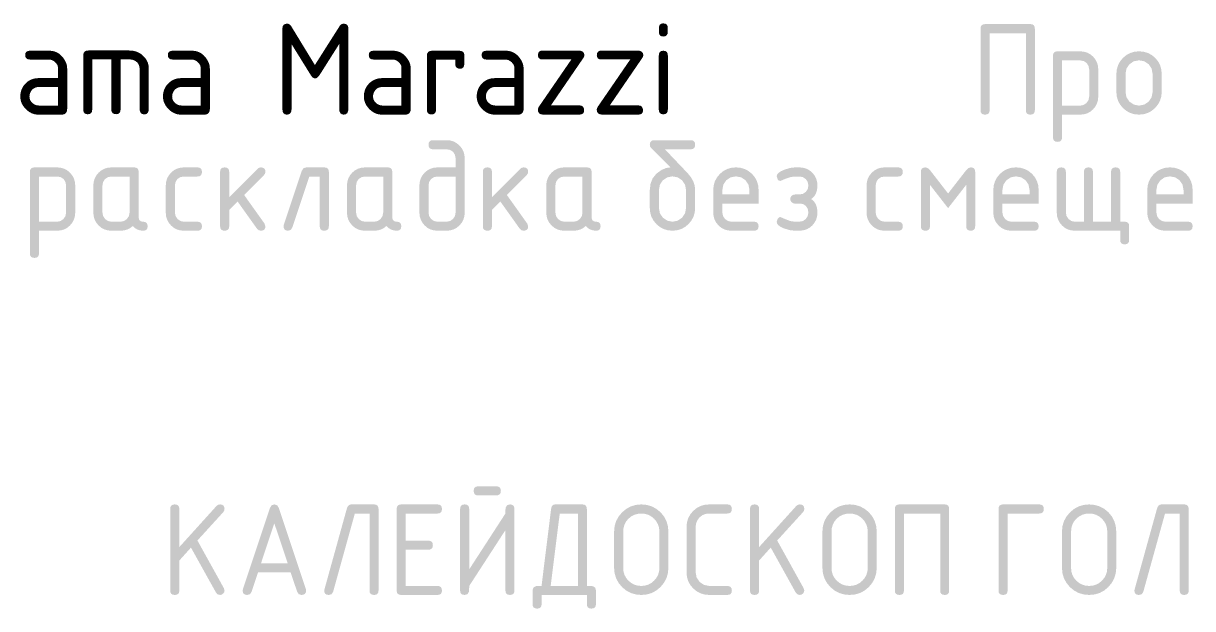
# Model space of a CAD drawing. Header units: millimetres. Extents: x 0 to 1189, y 0 to 841.
# Drawn here: x 1108.41 to 1147.52, y 409.61 to 429.18 of the extents above; entities that cross this region are included whole.
import ezdxf

# ---------------------------------------------------------------- set-up
doc = ezdxf.new("R2010")
doc.units = ezdxf.units.MM

msp = doc.modelspace()

# ---------------------------------------------------------------- hatches: boundary and pattern name
h = msp.add_hatch(color=7)
h.dxf.hatch_style = 2
h.paths.add_polyline_path([(1140.579923, 429.153161), (1142.095213, 429.153161), (1142.159542, 429.143653), (1142.205939, 429.115127), (1142.234042, 429.067585), (1142.24349, 429.001026), (1142.24349, 426.274715), (1142.234042, 426.208526), (1142.205939, 426.162336), (1142.159542, 426.135266), (1142.095213, 426.126438), (1142.028654, 426.135266), (1141.981112, 426.162336), (1141.952586, 426.208526), (1141.943078, 426.274715), (1141.943078, 428.848339), (1140.732058, 428.848339), (1140.732058, 426.274715), (1140.722549, 426.208526), (1140.694024, 426.162336), (1140.646482, 426.135266), (1140.579923, 426.126438), (1140.513045, 426.135266), (1140.465339, 426.162336), (1140.436753, 426.208526), (1140.427236, 426.274715), (1140.427236, 429.001026), (1140.436753, 429.067585), (1140.465339, 429.115127), (1140.513045, 429.143653)])
h = msp.add_hatch(color=7)
h.paths.add_polyline_path([(1142.849604, 428.094828), (1142.859121, 428.159156), (1142.887707, 428.205553), (1142.935413, 428.233657), (1143.002291, 428.243105), (1143.75966, 428.243105), (1143.882073, 428.23202), (1143.994409, 428.199077), (1144.096307, 428.144739), (1144.187404, 428.069472), (1144.26522, 427.975834), (1144.320867, 427.872688), (1144.354293, 427.760034), (1144.365446, 427.63787), (1144.365446, 426.731673), (1144.354293, 426.609509), (1144.320867, 426.496855), (1144.26522, 426.393709), (1144.187404, 426.300071), (1144.096307, 426.222944), (1143.994409, 426.168813), (1143.882073, 426.136903), (1143.75966, 426.126438), (1143.154426, 426.126438), (1143.154426, 425.364659), (1143.144918, 425.30033), (1143.116392, 425.253933), (1143.06885, 425.22583), (1143.002291, 425.216382), (1142.935413, 425.22583), (1142.887707, 425.253933), (1142.859121, 425.30033), (1142.849604, 425.364659)])
h.paths.add_polyline_path([(1143.154426, 427.938283), (1143.154426, 426.42685), (1143.75966, 426.42685), (1143.875209, 426.449175), (1143.971327, 426.516147), (1144.0383, 426.614401), (1144.060624, 426.731673), (1144.060624, 427.63787), (1144.038851, 427.755142), (1143.975737, 427.853396), (1143.877414, 427.918163), (1143.75966, 427.938283)])
h = msp.add_hatch(color=7)
h.paths.add_polyline_path([(1144.971265, 426.879949), (1144.971265, 427.485184), (1144.984864, 427.63769), (1145.025904, 427.777948), (1145.094746, 427.906321), (1145.191751, 428.02317), (1145.308281, 428.119857), (1145.43649, 428.188535), (1145.576689, 428.229514), (1145.729186, 428.243105), (1145.881683, 428.229574), (1146.021881, 428.189017), (1146.15009, 428.121484), (1146.266621, 428.027028), (1146.363626, 427.910429), (1146.432467, 427.781738), (1146.473507, 427.64023), (1146.487107, 427.485184), (1146.487107, 426.879949), (1146.472827, 426.729993), (1146.430332, 426.591044), (1146.360138, 426.463153), (1146.262762, 426.346373), (1146.147842, 426.249686), (1146.019745, 426.181008), (1145.879762, 426.140029), (1145.729186, 426.126438), (1145.576689, 426.140029), (1145.43649, 426.181008), (1145.308281, 426.249686), (1145.191751, 426.346373), (1145.094746, 426.463153), (1145.025904, 426.591044), (1144.984864, 426.729993)])
h.paths.add_polyline_path([(1146.182285, 426.884359), (1146.182285, 427.489594), (1146.14997, 427.663157), (1146.051095, 427.811503), (1145.904197, 427.910378), (1145.729186, 427.942693), (1145.554175, 427.910378), (1145.407276, 427.811503), (1145.308402, 427.663157), (1145.276087, 427.489594), (1145.276087, 426.884359), (1145.308402, 426.707488), (1145.407276, 426.562449), (1145.554175, 426.46137), (1145.729186, 426.42685), (1145.904197, 426.46137), (1146.051095, 426.562449), (1146.14997, 426.708935)])
h = msp.add_hatch(color=7)
h.paths.add_polyline_path([(1123.175545, 424.667363), (1123.175545, 422.851109), (1123.164391, 422.728946), (1123.130965, 422.616291), (1123.075318, 422.513145), (1122.997502, 422.419507), (1122.903925, 422.34238), (1122.801201, 422.288249), (1122.689692, 422.256339), (1122.569759, 422.245874), (1122.265488, 422.245874), (1122.143076, 422.256339), (1122.03074, 422.288249), (1121.928842, 422.34238), (1121.837745, 422.419507), (1121.759929, 422.513145), (1121.704282, 422.616291), (1121.670856, 422.728946), (1121.659703, 422.851109), (1121.659703, 423.757307), (1121.670856, 423.87947), (1121.704282, 423.992124), (1121.759929, 424.09527), (1121.837745, 424.188908), (1121.930703, 424.264175), (1122.032393, 424.318513), (1122.143696, 424.351456), (1122.265488, 424.362541), (1122.870723, 424.362541), (1122.870723, 424.667363), (1122.84895, 424.78491), (1122.785836, 424.883439), (1122.687513, 424.946071), (1122.569759, 424.967775), (1122.112802, 424.967775), (1122.048473, 424.977292), (1122.002076, 425.005878), (1121.973973, 425.053584), (1121.964525, 425.120462), (1121.973973, 425.187021), (1122.002076, 425.234563), (1122.048473, 425.263089), (1122.112802, 425.272597), (1122.569759, 425.272597), (1122.692172, 425.26153), (1122.804508, 425.228293), (1122.906405, 425.172836), (1122.997502, 425.095106), (1123.075318, 425.003699), (1123.130965, 424.901698), (1123.164391, 424.789466)])
h.paths.add_polyline_path([(1122.870723, 422.851109), (1122.870723, 424.057719), (1122.265488, 424.057719), (1122.147735, 424.035946), (1122.049412, 423.972832), (1121.986298, 423.874578), (1121.964525, 423.757307), (1121.964525, 422.851109), (1121.986849, 422.735491), (1122.053822, 422.635583), (1122.151594, 422.568611), (1122.265488, 422.546287), (1122.569759, 422.546287), (1122.685308, 422.568611), (1122.781426, 422.635583), (1122.848399, 422.733838)])
h = msp.add_hatch(color=7)
h.paths.add_polyline_path([(1130.882051, 423.60462), (1130.882051, 422.999386), (1130.867771, 422.849429), (1130.825276, 422.71048), (1130.755082, 422.582589), (1130.657706, 422.465809), (1130.542786, 422.369123), (1130.414689, 422.300445), (1130.274706, 422.259465), (1130.12413, 422.245874), (1129.971633, 422.259465), (1129.831435, 422.300445), (1129.703225, 422.369123), (1129.586695, 422.465809), (1129.48969, 422.582589), (1129.420848, 422.71048), (1129.379808, 422.849429), (1129.366209, 422.999386), (1129.366209, 423.60903), (1129.390815, 423.820007), (1129.46467, 424.002046), (1129.587823, 424.154733), (1129.760328, 424.277654), (1129.915288, 424.342422), (1130.06074, 424.362541), (1129.395974, 425.031165), (1129.373237, 425.066305), (1129.366209, 425.120462), (1129.375726, 425.187021), (1129.404312, 425.234563), (1129.452018, 425.263089), (1129.518895, 425.272597), (1130.733774, 425.272597), (1130.798103, 425.263089), (1130.844499, 425.234563), (1130.872603, 425.187021), (1130.882051, 425.120462), (1130.872603, 425.053584), (1130.844499, 425.005878), (1130.798103, 424.977292), (1130.733774, 424.967775), (1129.87002, 424.967775), (1130.63235, 424.167962), (1130.740897, 424.035291), (1130.819006, 423.897453), (1130.866212, 423.754034)])
h.paths.add_polyline_path([(1130.577229, 423.003795), (1130.577229, 423.60903), (1130.544914, 423.782594), (1130.44604, 423.930939), (1130.299141, 424.029814), (1130.12413, 424.062129), (1129.949119, 424.029814), (1129.80222, 423.930939), (1129.703346, 423.782594), (1129.671031, 423.60903), (1129.671031, 423.003795), (1129.703346, 422.826924), (1129.80222, 422.681886), (1129.949119, 422.580806), (1130.12413, 422.546287), (1130.299141, 422.580806), (1130.44604, 422.681886), (1130.544914, 422.828371)])
h = msp.add_hatch(color=7)
h.paths.add_polyline_path([(1108.632744, 424.214264), (1108.642261, 424.278593), (1108.670847, 424.324989), (1108.718553, 424.353093), (1108.78543, 424.362541), (1109.5428, 424.362541), (1109.665213, 424.351456), (1109.777549, 424.318513), (1109.879446, 424.264175), (1109.970543, 424.188908), (1110.048359, 424.09527), (1110.104006, 423.992124), (1110.137432, 423.87947), (1110.148586, 423.757307), (1110.148586, 422.851109), (1110.137432, 422.728946), (1110.104006, 422.616291), (1110.048359, 422.513145), (1109.970543, 422.419507), (1109.879446, 422.34238), (1109.777549, 422.288249), (1109.665213, 422.256339), (1109.5428, 422.245874), (1108.937566, 422.245874), (1108.937566, 421.484095), (1108.928057, 421.419766), (1108.899532, 421.373369), (1108.85199, 421.345266), (1108.78543, 421.335818), (1108.718553, 421.345266), (1108.670847, 421.373369), (1108.642261, 421.419766), (1108.632744, 421.484095)])
h.paths.add_polyline_path([(1108.937566, 424.057719), (1108.937566, 422.546287), (1109.5428, 422.546287), (1109.658349, 422.568611), (1109.754467, 422.635583), (1109.82144, 422.733838), (1109.843764, 422.851109), (1109.843764, 423.757307), (1109.821991, 423.874578), (1109.758877, 423.972832), (1109.660554, 424.037599), (1109.5428, 424.057719)])
h = msp.add_hatch(color=7)
h.paths.add_polyline_path([(1111.965512, 424.057719), (1111.360277, 424.057719), (1111.242524, 424.035946), (1111.144201, 423.972832), (1111.081087, 423.874578), (1111.059314, 423.757307), (1111.059314, 422.851109), (1111.081638, 422.735491), (1111.148611, 422.635583), (1111.246382, 422.568611), (1111.360277, 422.546287), (1111.664548, 422.546287), (1111.780097, 422.568611), (1111.876215, 422.635583), (1111.943187, 422.733838), (1111.965512, 422.851109)])
h.paths.add_polyline_path([(1112.570746, 422.394151), (1112.561298, 422.327962), (1112.533194, 422.281772), (1112.486798, 422.254702), (1112.422469, 422.245874), (1112.320072, 422.255452), (1112.228372, 422.284459), (1112.146904, 422.333311), (1112.075203, 422.402419), (1111.985536, 422.333311), (1111.887446, 422.284459), (1111.78057, 422.255452), (1111.664548, 422.245874), (1111.360277, 422.245874), (1111.237864, 422.256339), (1111.125528, 422.288249), (1111.023631, 422.34238), (1110.932534, 422.419507), (1110.854718, 422.512525), (1110.799071, 422.614637), (1110.765645, 422.727085), (1110.754492, 422.851109), (1110.754492, 423.757307), (1110.765645, 423.87947), (1110.799071, 423.992124), (1110.854718, 424.09527), (1110.932534, 424.188908), (1111.023631, 424.264175), (1111.125528, 424.318513), (1111.237864, 424.351456), (1111.360277, 424.362541), (1112.117647, 424.362541), (1112.184525, 424.353093), (1112.232231, 424.324989), (1112.260817, 424.278593), (1112.270334, 424.214264), (1112.270334, 422.698973), (1112.279842, 422.632095), (1112.308368, 422.584389), (1112.35591, 422.555804), (1112.422469, 422.546287), (1112.486798, 422.536778), (1112.533194, 422.508253), (1112.561298, 422.46071)])
h = msp.add_hatch(color=7)
h.dxf.hatch_style = 2
h.paths.add_polyline_path([(1113.481769, 423.757307), (1113.481769, 422.851109), (1113.504093, 422.735491), (1113.571066, 422.635583), (1113.668838, 422.568611), (1113.782733, 422.546287), (1114.23528, 422.546287), (1114.302158, 422.536778), (1114.349864, 422.508253), (1114.37845, 422.46071), (1114.387967, 422.394151), (1114.37845, 422.327962), (1114.349864, 422.281772), (1114.302158, 422.254702), (1114.23528, 422.245874), (1113.782733, 422.245874), (1113.66032, 422.256339), (1113.547984, 422.288249), (1113.446086, 422.34238), (1113.35499, 422.419507), (1113.277173, 422.512525), (1113.221527, 422.614637), (1113.188101, 422.727085), (1113.176947, 422.851109), (1113.176947, 423.757307), (1113.188101, 423.87947), (1113.221527, 423.992124), (1113.277173, 424.09527), (1113.35499, 424.188908), (1113.446086, 424.264175), (1113.547984, 424.318513), (1113.66032, 424.351456), (1113.782733, 424.362541), (1114.23528, 424.362541), (1114.302158, 424.353032), (1114.349864, 424.324507), (1114.37845, 424.276965), (1114.387967, 424.210405), (1114.37845, 424.143528), (1114.349864, 424.095822), (1114.302158, 424.067236), (1114.23528, 424.057719), (1113.782733, 424.057719), (1113.664979, 424.035946), (1113.566656, 423.972832), (1113.503542, 423.874578)])
h = msp.add_hatch(color=7)
h.dxf.hatch_style = 2
h.paths.add_polyline_path([(1115.298574, 423.367597), (1116.251074, 424.320097), (1116.297583, 424.352481), (1116.356907, 424.362541), (1116.423785, 424.353093), (1116.471491, 424.324989), (1116.500077, 424.278593), (1116.509594, 424.214264), (1116.497329, 424.156593), (1116.462741, 424.108431), (1115.797975, 423.439807), (1116.479828, 422.482897), (1116.509594, 422.394151), (1116.500077, 422.327962), (1116.471491, 422.281772), (1116.423785, 422.254702), (1116.356907, 422.245874), (1116.284009, 422.261653), (1116.230128, 422.309264), (1115.57804, 423.22373), (1115.298574, 422.940405), (1115.298574, 422.394151), (1115.289066, 422.327962), (1115.26054, 422.281772), (1115.212998, 422.254702), (1115.146439, 422.245874), (1115.079561, 422.254702), (1115.031855, 422.281772), (1115.003269, 422.327962), (1114.993752, 422.394151), (1114.993752, 424.214264), (1115.003269, 424.278593), (1115.031855, 424.324989), (1115.079561, 424.353093), (1115.146439, 424.362541), (1115.212998, 424.353093), (1115.26054, 424.324989), (1115.289066, 424.278593), (1115.298574, 424.214264)])
h = msp.add_hatch(color=7)
h.dxf.hatch_style = 2
h.paths.add_polyline_path([(1117.873421, 424.362541), (1118.478655, 424.362541), (1118.545533, 424.353093), (1118.593239, 424.324989), (1118.621825, 424.278593), (1118.631342, 424.214264), (1118.631342, 422.394151), (1118.621825, 422.327962), (1118.593239, 422.281772), (1118.545533, 422.254702), (1118.478655, 422.245874), (1118.412096, 422.254702), (1118.364554, 422.281772), (1118.336028, 422.327962), (1118.32652, 422.394151), (1118.32652, 424.057719), (1117.979254, 424.057719), (1117.407644, 422.347298), (1117.356932, 422.271161), (1117.268186, 422.245874), (1117.201308, 422.255383), (1117.153602, 422.283908), (1117.125017, 422.33145), (1117.1155, 422.39801), (1117.124319, 422.444863), (1117.721285, 424.23962), (1117.78123, 424.332913)])
h = msp.add_hatch(color=7)
h.paths.add_polyline_path([(1120.448267, 424.057719), (1119.843033, 424.057719), (1119.72528, 424.035946), (1119.626957, 423.972832), (1119.563843, 423.874578), (1119.54207, 423.757307), (1119.54207, 422.851109), (1119.564394, 422.735491), (1119.631366, 422.635583), (1119.729138, 422.568611), (1119.843033, 422.546287), (1120.147304, 422.546287), (1120.262852, 422.568611), (1120.358971, 422.635583), (1120.425943, 422.733838), (1120.448267, 422.851109)])
h.paths.add_polyline_path([(1121.053502, 422.394151), (1121.044054, 422.327962), (1121.01595, 422.281772), (1120.969553, 422.254702), (1120.905225, 422.245874), (1120.802828, 422.255452), (1120.711128, 422.284459), (1120.62966, 422.333311), (1120.557959, 422.402419), (1120.468292, 422.333311), (1120.370202, 422.284459), (1120.263326, 422.255452), (1120.147304, 422.245874), (1119.843033, 422.245874), (1119.72062, 422.256339), (1119.608284, 422.288249), (1119.506387, 422.34238), (1119.41529, 422.419507), (1119.337474, 422.512525), (1119.281827, 422.614637), (1119.248401, 422.727085), (1119.237248, 422.851109), (1119.237248, 423.757307), (1119.248401, 423.87947), (1119.281827, 423.992124), (1119.337474, 424.09527), (1119.41529, 424.188908), (1119.506387, 424.264175), (1119.608284, 424.318513), (1119.72062, 424.351456), (1119.843033, 424.362541), (1120.600403, 424.362541), (1120.667281, 424.353093), (1120.714987, 424.324989), (1120.743572, 424.278593), (1120.75309, 424.214264), (1120.75309, 422.698973), (1120.762598, 422.632095), (1120.791123, 422.584389), (1120.838666, 422.555804), (1120.905225, 422.546287), (1120.969553, 422.536778), (1121.01595, 422.508253), (1121.044054, 422.46071)])
h = msp.add_hatch(color=7)
h.dxf.hatch_style = 2
h.paths.add_polyline_path([(1124.086273, 423.367597), (1125.038773, 424.320097), (1125.085282, 424.352481), (1125.144606, 424.362541), (1125.211484, 424.353093), (1125.25919, 424.324989), (1125.287776, 424.278593), (1125.297293, 424.214264), (1125.285028, 424.156593), (1125.250439, 424.108431), (1124.585674, 423.439807), (1125.267527, 422.482897), (1125.297293, 422.394151), (1125.287776, 422.327962), (1125.25919, 422.281772), (1125.211484, 422.254702), (1125.144606, 422.245874), (1125.071708, 422.261653), (1125.017827, 422.309264), (1124.365739, 423.22373), (1124.086273, 422.940405), (1124.086273, 422.394151), (1124.076764, 422.327962), (1124.048239, 422.281772), (1124.000697, 422.254702), (1123.934137, 422.245874), (1123.867259, 422.254702), (1123.819553, 422.281772), (1123.790968, 422.327962), (1123.781451, 422.394151), (1123.781451, 424.214264), (1123.790968, 424.278593), (1123.819553, 424.324989), (1123.867259, 424.353093), (1123.934137, 424.362541), (1124.000697, 424.353093), (1124.048239, 424.324989), (1124.076764, 424.278593), (1124.086273, 424.214264)])
h = msp.add_hatch(color=7)
h.paths.add_polyline_path([(1127.114218, 424.057719), (1126.508984, 424.057719), (1126.391231, 424.035946), (1126.292908, 423.972832), (1126.229794, 423.874578), (1126.208021, 423.757307), (1126.208021, 422.851109), (1126.230345, 422.735491), (1126.297317, 422.635583), (1126.395089, 422.568611), (1126.508984, 422.546287), (1126.813255, 422.546287), (1126.928803, 422.568611), (1127.024922, 422.635583), (1127.091894, 422.733838), (1127.114218, 422.851109)])
h.paths.add_polyline_path([(1127.719453, 422.394151), (1127.710005, 422.327962), (1127.681901, 422.281772), (1127.635504, 422.254702), (1127.571176, 422.245874), (1127.468779, 422.255452), (1127.377079, 422.284459), (1127.295611, 422.333311), (1127.22391, 422.402419), (1127.134243, 422.333311), (1127.036153, 422.284459), (1126.929277, 422.255452), (1126.813255, 422.245874), (1126.508984, 422.245874), (1126.386571, 422.256339), (1126.274235, 422.288249), (1126.172338, 422.34238), (1126.081241, 422.419507), (1126.003425, 422.512525), (1125.947778, 422.614637), (1125.914352, 422.727085), (1125.903198, 422.851109), (1125.903198, 423.757307), (1125.914352, 423.87947), (1125.947778, 423.992124), (1126.003425, 424.09527), (1126.081241, 424.188908), (1126.172338, 424.264175), (1126.274235, 424.318513), (1126.386571, 424.351456), (1126.508984, 424.362541), (1127.266354, 424.362541), (1127.333232, 424.353093), (1127.380938, 424.324989), (1127.409523, 424.278593), (1127.419041, 424.214264), (1127.419041, 422.698973), (1127.428549, 422.632095), (1127.457074, 422.584389), (1127.504617, 422.555804), (1127.571176, 422.546287), (1127.635504, 422.536778), (1127.681901, 422.508253), (1127.710005, 422.46071)])
h = msp.add_hatch(color=7)
h.paths.add_polyline_path([(1132.245878, 424.062129), (1132.070867, 424.029814), (1131.923968, 423.930939), (1131.825094, 423.78404), (1131.792779, 423.60903), (1131.792779, 423.456343), (1132.698977, 423.456343), (1132.698977, 423.60903), (1132.666662, 423.78404), (1132.567787, 423.930939), (1132.420889, 424.029814)])
h.paths.add_polyline_path([(1131.792779, 423.152072), (1131.792779, 422.851109), (1131.815103, 422.735491), (1131.882076, 422.635583), (1131.979847, 422.568611), (1132.093742, 422.546287), (1132.851112, 422.546287), (1132.91799, 422.536778), (1132.965696, 422.508253), (1132.994282, 422.46071), (1133.003799, 422.394151), (1132.994282, 422.327962), (1132.965696, 422.281772), (1132.91799, 422.254702), (1132.851112, 422.245874), (1132.093742, 422.245874), (1131.971329, 422.256339), (1131.858993, 422.288249), (1131.757096, 422.34238), (1131.665999, 422.419507), (1131.588183, 422.512525), (1131.532536, 422.614637), (1131.49911, 422.727085), (1131.487957, 422.851109), (1131.487957, 423.60462), (1131.501556, 423.757126), (1131.542596, 423.897384), (1131.611437, 424.025757), (1131.708443, 424.142606), (1131.824973, 424.239293), (1131.953182, 424.307971), (1132.093381, 424.34895), (1132.245878, 424.362541), (1132.398375, 424.34901), (1132.538573, 424.308453), (1132.666782, 424.24092), (1132.783313, 424.146465), (1132.880318, 424.029934), (1132.949159, 423.901725), (1132.990199, 423.761527), (1133.003799, 423.60903), (1133.003799, 423.152072)])
h = msp.add_hatch(color=7)
h.dxf.hatch_style = 2
h.paths.add_polyline_path([(1134.668038, 422.851109), (1134.64847, 422.977061), (1134.58756, 423.071595), (1134.51163, 423.125889), (1134.410069, 423.152072), (1134.21549, 423.152072), (1134.152858, 423.167162), (1134.109657, 423.198374), (1134.075068, 423.246537), (1134.062803, 423.304208), (1134.075068, 423.36553), (1134.109657, 423.414451), (1134.16905, 423.448557), (1134.257382, 423.460753), (1134.304236, 423.460753), (1134.354948, 423.456343), (1134.488824, 423.478667), (1134.58756, 423.54564), (1134.64847, 423.640311), (1134.668038, 423.757307), (1134.647987, 423.874578), (1134.583702, 423.972832), (1134.485172, 424.037599), (1134.367625, 424.057719), (1134.21549, 424.057719), (1134.075137, 424.038702), (1133.906258, 423.981651), (1133.825359, 423.948372), (1133.767559, 423.9246), (1133.733633, 423.910338), (1133.682465, 423.918606), (1133.64388, 423.960154), (1133.609704, 424.065987), (1133.625543, 424.124786), (1133.67275, 424.180433), (1133.750859, 424.232876), (1133.859405, 424.282063), (1134.050057, 424.342973), (1134.21549, 424.362541), (1134.367625, 424.362541), (1134.489789, 424.351456), (1134.602443, 424.318513), (1134.705589, 424.264175), (1134.799227, 424.188908), (1134.874726, 424.09527), (1134.929038, 423.992124), (1134.961853, 423.87947), (1134.97286, 423.757307), (1134.960087, 423.609693), (1134.921528, 423.484662), (1134.85682, 423.382678), (1134.765603, 423.304208), (1134.85682, 423.225737), (1134.921528, 423.123753), (1134.960087, 422.998722), (1134.97286, 422.851109), (1134.961853, 422.728946), (1134.929038, 422.616291), (1134.874726, 422.513145), (1134.799227, 422.419507), (1134.705589, 422.34238), (1134.602443, 422.288249), (1134.489789, 422.256339), (1134.367625, 422.245874), (1134.21549, 422.245874), (1134.046474, 422.264891), (1133.855546, 422.321942), (1133.74737, 422.371198), (1133.670614, 422.424123), (1133.624863, 422.48108), (1133.609704, 422.542428), (1133.64388, 422.648261), (1133.682947, 422.688156), (1133.728216, 422.702832), (1133.741919, 422.698077), (1133.776654, 422.683815), (1133.832783, 422.660044), (1133.910668, 422.626764), (1134.075688, 422.565855), (1134.21549, 422.546287), (1134.367625, 422.546287), (1134.485172, 422.568611), (1134.583702, 422.635583), (1134.64654, 422.733838)])
h = msp.add_hatch(color=7)
h.dxf.hatch_style = 2
h.paths.add_polyline_path([(1136.920418, 423.757307), (1136.920418, 422.851109), (1136.942742, 422.735491), (1137.009715, 422.635583), (1137.107487, 422.568611), (1137.221382, 422.546287), (1137.673929, 422.546287), (1137.740807, 422.536778), (1137.788513, 422.508253), (1137.817099, 422.46071), (1137.826616, 422.394151), (1137.817099, 422.327962), (1137.788513, 422.281772), (1137.740807, 422.254702), (1137.673929, 422.245874), (1137.221382, 422.245874), (1137.098969, 422.256339), (1136.986633, 422.288249), (1136.884736, 422.34238), (1136.793639, 422.419507), (1136.715823, 422.512525), (1136.660176, 422.614637), (1136.62675, 422.727085), (1136.615596, 422.851109), (1136.615596, 423.757307), (1136.62675, 423.87947), (1136.660176, 423.992124), (1136.715823, 424.09527), (1136.793639, 424.188908), (1136.884736, 424.264175), (1136.986633, 424.318513), (1137.098969, 424.351456), (1137.221382, 424.362541), (1137.673929, 424.362541), (1137.740807, 424.353032), (1137.788513, 424.324507), (1137.817099, 424.276965), (1137.826616, 424.210405), (1137.817099, 424.143528), (1137.788513, 424.095822), (1137.740807, 424.067236), (1137.673929, 424.057719), (1137.221382, 424.057719), (1137.103628, 424.035946), (1137.005305, 423.972832), (1136.942191, 423.874578)])
h = msp.add_hatch(color=7)
h.dxf.hatch_style = 2
h.paths.add_polyline_path([(1139.342457, 422.999386), (1138.737223, 423.778253), (1138.737223, 422.394151), (1138.727715, 422.327962), (1138.699189, 422.281772), (1138.651647, 422.254702), (1138.585088, 422.245874), (1138.51821, 422.254702), (1138.470504, 422.281772), (1138.441918, 422.327962), (1138.432401, 422.394151), (1138.432401, 424.214264), (1138.441918, 424.278593), (1138.470504, 424.324989), (1138.51821, 424.353093), (1138.585088, 424.362541), (1138.661155, 424.339734), (1138.737223, 424.269386), (1139.342457, 423.490518), (1139.948243, 424.269386), (1140.024311, 424.339734), (1140.100378, 424.362541), (1140.164707, 424.353093), (1140.211104, 424.324989), (1140.239207, 424.278593), (1140.248655, 424.214264), (1140.248655, 422.394151), (1140.239207, 422.327962), (1140.211104, 422.281772), (1140.164707, 422.254702), (1140.100378, 422.245874), (1140.033819, 422.254702), (1139.986277, 422.281772), (1139.957752, 422.327962), (1139.948243, 422.394151), (1139.948243, 423.778253)])
h = msp.add_hatch(color=7)
h.paths.add_polyline_path([(1141.612777, 424.062129), (1141.437767, 424.029814), (1141.290868, 423.930939), (1141.191993, 423.78404), (1141.159678, 423.60903), (1141.159678, 423.456343), (1142.065876, 423.456343), (1142.065876, 423.60903), (1142.033561, 423.78404), (1141.934687, 423.930939), (1141.787788, 424.029814)])
h.paths.add_polyline_path([(1141.159678, 423.152072), (1141.159678, 422.851109), (1141.182003, 422.735491), (1141.248975, 422.635583), (1141.346747, 422.568611), (1141.460642, 422.546287), (1142.218012, 422.546287), (1142.28489, 422.536778), (1142.332596, 422.508253), (1142.361181, 422.46071), (1142.370698, 422.394151), (1142.361181, 422.327962), (1142.332596, 422.281772), (1142.28489, 422.254702), (1142.218012, 422.245874), (1141.460642, 422.245874), (1141.338229, 422.256339), (1141.225893, 422.288249), (1141.123996, 422.34238), (1141.032899, 422.419507), (1140.955083, 422.512525), (1140.899436, 422.614637), (1140.86601, 422.727085), (1140.854856, 422.851109), (1140.854856, 423.60462), (1140.868456, 423.757126), (1140.909496, 423.897384), (1140.978337, 424.025757), (1141.075343, 424.142606), (1141.191873, 424.239293), (1141.320082, 424.307971), (1141.46028, 424.34895), (1141.612777, 424.362541), (1141.765275, 424.34901), (1141.905473, 424.308453), (1142.033682, 424.24092), (1142.150212, 424.146465), (1142.247218, 424.029934), (1142.316059, 423.901725), (1142.357099, 423.761527), (1142.370698, 423.60903), (1142.370698, 423.152072)])
h = msp.add_hatch(color=7)
h.dxf.hatch_style = 2
h.paths.add_polyline_path([(1145.097681, 422.245874), (1143.58239, 422.245874), (1143.459977, 422.256339), (1143.347641, 422.288249), (1143.245744, 422.34238), (1143.154647, 422.419507), (1143.076831, 422.513145), (1143.021184, 422.616291), (1142.987758, 422.728946), (1142.976604, 422.851109), (1142.976604, 424.214264), (1142.986121, 424.278593), (1143.014707, 424.324989), (1143.062413, 424.353093), (1143.129291, 424.362541), (1143.19585, 424.353093), (1143.243392, 424.324989), (1143.271918, 424.278593), (1143.281426, 424.214264), (1143.281426, 422.851109), (1143.303751, 422.735491), (1143.370723, 422.635583), (1143.468495, 422.568611), (1143.58239, 422.546287), (1143.886661, 422.546287), (1143.886661, 424.214264), (1143.896186, 424.278593), (1143.924419, 424.324989), (1143.970842, 424.353093), (1144.034938, 424.362541), (1144.101815, 424.353093), (1144.149521, 424.324989), (1144.178107, 424.278593), (1144.187624, 424.214264), (1144.187624, 422.546287), (1144.792859, 422.546287), (1144.792859, 424.214264), (1144.802367, 424.278593), (1144.830892, 424.324989), (1144.878435, 424.353093), (1144.944994, 424.362541), (1145.011872, 424.353093), (1145.059578, 424.324989), (1145.088164, 424.278593), (1145.097681, 424.214264), (1145.097681, 422.546287), (1145.249816, 422.546287), (1145.314145, 422.536838), (1145.360541, 422.508735), (1145.388645, 422.462338), (1145.398093, 422.39801), (1145.398093, 421.941052), (1145.388645, 421.874493), (1145.360541, 421.826951), (1145.314145, 421.798425), (1145.249816, 421.788917), (1145.183257, 421.798425), (1145.135714, 421.826951), (1145.107189, 421.874493), (1145.097681, 421.941052)])
h = msp.add_hatch(color=7)
h.paths.add_polyline_path([(1146.762631, 424.062129), (1146.58762, 424.029814), (1146.440721, 423.930939), (1146.341847, 423.78404), (1146.309532, 423.60903), (1146.309532, 423.456343), (1147.21573, 423.456343), (1147.21573, 423.60903), (1147.183415, 423.78404), (1147.084541, 423.930939), (1146.937642, 424.029814)])
h.paths.add_polyline_path([(1146.309532, 423.152072), (1146.309532, 422.851109), (1146.331856, 422.735491), (1146.398829, 422.635583), (1146.496601, 422.568611), (1146.610496, 422.546287), (1147.367865, 422.546287), (1147.434743, 422.536778), (1147.482449, 422.508253), (1147.511035, 422.46071), (1147.520552, 422.394151), (1147.511035, 422.327962), (1147.482449, 422.281772), (1147.434743, 422.254702), (1147.367865, 422.245874), (1146.610496, 422.245874), (1146.488083, 422.256339), (1146.375747, 422.288249), (1146.27385, 422.34238), (1146.182753, 422.419507), (1146.104937, 422.512525), (1146.04929, 422.614637), (1146.015864, 422.727085), (1146.00471, 422.851109), (1146.00471, 423.60462), (1146.01831, 423.757126), (1146.059349, 423.897384), (1146.128191, 424.025757), (1146.225196, 424.142606), (1146.341727, 424.239293), (1146.469936, 424.307971), (1146.610134, 424.34895), (1146.762631, 424.362541), (1146.915128, 424.34901), (1147.055326, 424.308453), (1147.183536, 424.24092), (1147.300066, 424.146465), (1147.397071, 424.029934), (1147.465913, 423.901725), (1147.506953, 423.761527), (1147.520552, 423.60903), (1147.520552, 423.152072)])
h = msp.add_hatch(color=7)
h.paths.add_polyline_path([(1124.688994, 413.094682), (1124.753322, 413.085174), (1124.799719, 413.056648), (1124.827822, 413.009106), (1124.837271, 412.942547), (1124.837271, 410.216236), (1124.827822, 410.150047), (1124.799719, 410.103857), (1124.753322, 410.076787), (1124.688994, 410.067959), (1124.622434, 410.076787), (1124.574892, 410.103857), (1124.546367, 410.150047), (1124.536858, 410.216236), (1124.536858, 412.235338), (1123.325838, 410.368371), (1123.322807, 410.238698), (1123.31316, 410.169383), (1123.265549, 410.093246), (1123.173703, 410.067959), (1123.106825, 410.076787), (1123.059119, 410.103857), (1123.030533, 410.150047), (1123.021016, 410.216236), (1123.021016, 412.942547), (1123.030533, 413.009106), (1123.059119, 413.056648), (1123.106825, 413.085174), (1123.173703, 413.094682), (1123.240262, 413.085174), (1123.287804, 413.056648), (1123.31633, 413.009106), (1123.325838, 412.942547), (1123.325838, 410.922894), (1124.536858, 412.78986), (1124.537892, 412.921187), (1124.545127, 412.988849), (1124.593289, 413.068844)])
h.paths.add_polyline_path([(1124.232036, 413.395094), (1123.626802, 413.395094), (1123.559924, 413.404689), (1123.512218, 413.433404), (1123.483632, 413.481136), (1123.474115, 413.547781), (1123.483632, 413.61434), (1123.512218, 413.661883), (1123.559924, 413.690408), (1123.626802, 413.699917), (1124.232036, 413.699917), (1124.298595, 413.690408), (1124.346138, 413.661883), (1124.374663, 413.61434), (1124.384172, 413.547781), (1124.374663, 413.481136), (1124.346138, 413.433404), (1124.298595, 413.404689)])
h = msp.add_hatch(color=7)
h.dxf.hatch_style = 2
h.paths.add_polyline_path([(1114.020227, 411.651049), (1113.630518, 411.219448), (1113.630518, 410.216236), (1113.621009, 410.150047), (1113.592484, 410.103857), (1113.544942, 410.076787), (1113.478382, 410.067959), (1113.411504, 410.076787), (1113.363798, 410.103857), (1113.335213, 410.150047), (1113.325696, 410.216236), (1113.325696, 412.942547), (1113.335213, 413.009106), (1113.363798, 413.056648), (1113.411504, 413.085174), (1113.478382, 413.094682), (1113.544942, 413.085174), (1113.592484, 413.056648), (1113.621009, 413.009106), (1113.630518, 412.942547), (1113.630518, 411.668137), (1114.875162, 413.04397), (1114.92987, 413.081935), (1114.993673, 413.094682), (1115.058002, 413.085174), (1115.104399, 413.056648), (1115.132502, 413.009106), (1115.14195, 412.942547), (1115.132442, 412.888459), (1115.103916, 412.840572), (1114.235752, 411.888072), (1115.121004, 410.292304), (1115.14195, 410.216236), (1115.131408, 410.162148), (1115.095648, 410.114261), (1115.047761, 410.078501), (1114.993673, 410.067959), (1114.911818, 410.086976), (1114.858074, 410.144027)])
h = msp.add_hatch(color=7)
h.paths.add_polyline_path([(1116.8068, 412.464092), (1116.362521, 411.126292), (1117.25549, 411.126292)])
h.paths.add_polyline_path([(1117.869543, 410.216236), (1117.860026, 410.150047), (1117.831441, 410.103857), (1117.783735, 410.076787), (1117.716857, 410.067959), (1117.626113, 410.093246), (1117.57299, 410.169383), (1117.353055, 410.82147), (1116.261097, 410.82147), (1116.045021, 410.169383), (1115.991897, 410.093246), (1115.901154, 410.067959), (1115.834276, 410.076787), (1115.78657, 410.103857), (1115.757984, 410.150047), (1115.748467, 410.216236), (1115.757286, 410.266948), (1116.658523, 412.971761), (1116.715505, 413.065054), (1116.8068, 413.094682), (1116.902367, 413.065606), (1116.959487, 412.976171), (1117.861275, 410.266948)])
h = msp.add_hatch(color=7)
h.dxf.hatch_style = 2
h.paths.add_polyline_path([(1119.382379, 413.094682), (1120.144159, 413.094682), (1120.208487, 413.085174), (1120.254884, 413.056648), (1120.282987, 413.009106), (1120.292436, 412.942547), (1120.292436, 410.216236), (1120.282987, 410.150047), (1120.254884, 410.103857), (1120.208487, 410.076787), (1120.144159, 410.067959), (1120.077599, 410.076787), (1120.030057, 410.103857), (1120.001532, 410.150047), (1119.992023, 410.216236), (1119.992023, 412.78986), (1119.50089, 412.78986), (1118.772735, 410.169383), (1118.721265, 410.093246), (1118.628868, 410.067959), (1118.56199, 410.076787), (1118.514284, 410.103857), (1118.485698, 410.150047), (1118.476181, 410.216236), (1118.47942, 410.237389), (1118.488859, 410.271358), (1119.229693, 412.942547), (1119.25355, 413.009106), (1119.287019, 413.056648), (1119.329996, 413.085174)])
h = msp.add_hatch(color=7)
h.dxf.hatch_style = 2
h.paths.add_polyline_path([(1120.898953, 410.216236), (1120.898953, 412.942547), (1120.90847, 413.009106), (1120.937055, 413.056648), (1120.984761, 413.085174), (1121.051639, 413.094682), (1122.262108, 413.094682), (1122.328986, 413.085174), (1122.376692, 413.056648), (1122.405277, 413.009106), (1122.414795, 412.942547), (1122.405277, 412.875669), (1122.376692, 412.827963), (1122.328986, 412.799377), (1122.262108, 412.78986), (1121.203775, 412.78986), (1121.203775, 411.884213), (1121.957286, 411.884213), (1122.024164, 411.874696), (1122.07187, 411.846111), (1122.100455, 411.798405), (1122.109973, 411.731527), (1122.100455, 411.664968), (1122.07187, 411.617425), (1122.024164, 411.5889), (1121.957286, 411.579391), (1121.203775, 411.579391), (1121.203775, 410.368371), (1122.262108, 410.368371), (1122.328986, 410.358863), (1122.376692, 410.330338), (1122.405277, 410.282795), (1122.414795, 410.216236), (1122.405277, 410.150047), (1122.376692, 410.103857), (1122.328986, 410.076787), (1122.262108, 410.067959), (1121.051639, 410.067959), (1120.984761, 410.076787), (1120.937055, 410.103857), (1120.90847, 410.150047)])
h = msp.add_hatch(color=7)
h.paths.add_polyline_path([(1127.260042, 410.368371), (1127.391369, 410.367338), (1127.459031, 410.360103), (1127.539026, 410.312423), (1127.564864, 410.220094), (1127.564864, 409.763137), (1127.555347, 409.696578), (1127.526761, 409.649035), (1127.479055, 409.62051), (1127.412177, 409.611002), (1127.345618, 409.62051), (1127.298076, 409.649035), (1127.26955, 409.696578), (1127.260042, 409.763137), (1127.260042, 410.067959), (1125.74861, 410.067959), (1125.74861, 409.763137), (1125.739101, 409.696578), (1125.710576, 409.649035), (1125.663033, 409.62051), (1125.596474, 409.611002), (1125.529596, 409.62051), (1125.48189, 409.649035), (1125.453305, 409.696578), (1125.443788, 409.763137), (1125.443788, 410.220094), (1125.469832, 410.312423), (1125.549621, 410.360103), (1125.617007, 410.367338), (1125.744751, 410.368371), (1126.06611, 412.955225), (1126.081948, 413.016315), (1126.110138, 413.059887), (1126.150213, 413.085992), (1126.201709, 413.094682), (1127.111765, 413.094682), (1127.176094, 413.085174), (1127.22249, 413.056648), (1127.250594, 413.009106), (1127.260042, 412.942547)])
h.paths.add_polyline_path([(1126.95963, 410.368371), (1126.95963, 412.78986), (1126.353844, 412.78986), (1126.049573, 410.368371)])
h = msp.add_hatch(color=7)
h.paths.add_polyline_path([(1129.687344, 410.974157), (1129.687344, 412.184626), (1129.67619, 412.306789), (1129.642764, 412.419443), (1129.587117, 412.52259), (1129.509301, 412.616227), (1129.418204, 412.691727), (1129.316307, 412.746038), (1129.203971, 412.778853), (1129.081558, 412.78986), (1128.959395, 412.778853), (1128.84674, 412.746038), (1128.743594, 412.691727), (1128.649957, 412.616227), (1128.57283, 412.52259), (1128.518699, 412.419443), (1128.486788, 412.306789), (1128.476324, 412.184626), (1128.476324, 410.974157), (1128.486788, 410.851744), (1128.518699, 410.739408), (1128.57283, 410.637511), (1128.649957, 410.546414), (1128.743594, 410.468598), (1128.84674, 410.412951), (1128.959395, 410.379525), (1129.081558, 410.368371), (1129.203971, 410.379525), (1129.316307, 410.412951), (1129.418204, 410.468598), (1129.509301, 410.546414), (1129.587117, 410.637511), (1129.642764, 410.739408), (1129.67619, 410.851744)])
h.paths.add_polyline_path([(1129.987756, 410.974157), (1129.971108, 410.793022), (1129.921128, 410.625169), (1129.837765, 410.470854), (1129.720968, 410.330338), (1129.583, 410.214462), (1129.429995, 410.132589), (1129.262624, 410.083996), (1129.081558, 410.067959), (1128.899115, 410.083996), (1128.731605, 410.132589), (1128.578256, 410.214462), (1128.43829, 410.330338), (1128.321725, 410.470854), (1128.238337, 410.625169), (1128.188228, 410.793022), (1128.171502, 410.974157), (1128.171502, 412.184626), (1128.188228, 412.367379), (1128.238337, 412.534992), (1128.321725, 412.688238), (1128.43829, 412.827894), (1128.578256, 412.944691), (1128.731605, 413.028054), (1128.899115, 413.078034), (1129.081558, 413.094682), (1129.262693, 413.078103), (1129.430546, 413.028605), (1129.584861, 412.946552), (1129.725378, 412.832304), (1129.839626, 412.691727), (1129.921679, 412.53699), (1129.971177, 412.367991), (1129.987756, 412.184626)])
h = msp.add_hatch(color=7)
h.dxf.hatch_style = 2
h.paths.add_polyline_path([(1131.957428, 413.094682), (1132.024306, 413.085174), (1132.072012, 413.056648), (1132.100598, 413.009106), (1132.110115, 412.942547), (1132.100598, 412.875669), (1132.072012, 412.827963), (1132.024306, 412.799377), (1131.957428, 412.78986), (1131.352194, 412.78986), (1131.229928, 412.776278), (1131.123578, 412.734945), (1131.033144, 412.664984), (1130.958626, 412.565515), (1130.912944, 412.457546), (1130.899095, 412.336761), (1130.899095, 410.82588), (1130.93141, 410.650456), (1131.030284, 410.50397), (1131.177183, 410.402891), (1131.352194, 410.368371), (1131.957428, 410.368371), (1132.024306, 410.358863), (1132.072012, 410.330338), (1132.100598, 410.282795), (1132.110115, 410.216236), (1132.100598, 410.150047), (1132.072012, 410.103857), (1132.024306, 410.076787), (1131.957428, 410.067959), (1131.352194, 410.067959), (1131.199697, 410.08155), (1131.059499, 410.122529), (1130.93129, 410.191207), (1130.814759, 410.287894), (1130.717754, 410.404674), (1130.648912, 410.532565), (1130.607873, 410.671514), (1130.594273, 410.82147), (1130.594273, 412.336761), (1130.607873, 412.489267), (1130.648912, 412.629525), (1130.717754, 412.757898), (1130.814759, 412.874747), (1130.93129, 412.971666), (1131.059499, 413.040319), (1131.199697, 413.081169), (1131.352194, 413.094682)])
h = msp.add_hatch(color=7)
h.dxf.hatch_style = 2
h.paths.add_polyline_path([(1133.410868, 411.651049), (1133.021159, 411.219448), (1133.021159, 410.216236), (1133.01165, 410.150047), (1132.983125, 410.103857), (1132.935583, 410.076787), (1132.869023, 410.067959), (1132.802146, 410.076787), (1132.75444, 410.103857), (1132.725854, 410.150047), (1132.716337, 410.216236), (1132.716337, 412.942547), (1132.725854, 413.009106), (1132.75444, 413.056648), (1132.802146, 413.085174), (1132.869023, 413.094682), (1132.935583, 413.085174), (1132.983125, 413.056648), (1133.01165, 413.009106), (1133.021159, 412.942547), (1133.021159, 411.668137), (1134.265803, 413.04397), (1134.320511, 413.081935), (1134.384314, 413.094682), (1134.448643, 413.085174), (1134.49504, 413.056648), (1134.523143, 413.009106), (1134.532591, 412.942547), (1134.523083, 412.888459), (1134.494557, 412.840572), (1133.626393, 411.888072), (1134.511645, 410.292304), (1134.532591, 410.216236), (1134.522049, 410.162148), (1134.486289, 410.114261), (1134.438402, 410.078501), (1134.384314, 410.067959), (1134.302459, 410.086976), (1134.248715, 410.144027)])
h = msp.add_hatch(color=7)
h.paths.add_polyline_path([(1136.65495, 410.974157), (1136.65495, 412.184626), (1136.643797, 412.306789), (1136.610371, 412.419443), (1136.554724, 412.52259), (1136.476908, 412.616227), (1136.385811, 412.691727), (1136.283913, 412.746038), (1136.171577, 412.778853), (1136.049165, 412.78986), (1135.927001, 412.778853), (1135.814347, 412.746038), (1135.711201, 412.691727), (1135.617563, 412.616227), (1135.540436, 412.52259), (1135.486305, 412.419443), (1135.454395, 412.306789), (1135.44393, 412.184626), (1135.44393, 410.974157), (1135.454395, 410.851744), (1135.486305, 410.739408), (1135.540436, 410.637511), (1135.617563, 410.546414), (1135.711201, 410.468598), (1135.814347, 410.412951), (1135.927001, 410.379525), (1136.049165, 410.368371), (1136.171577, 410.379525), (1136.283913, 410.412951), (1136.385811, 410.468598), (1136.476908, 410.546414), (1136.554724, 410.637511), (1136.610371, 410.739408), (1136.643797, 410.851744)])
h.paths.add_polyline_path([(1136.955362, 410.974157), (1136.938714, 410.793022), (1136.888734, 410.625169), (1136.805372, 410.470854), (1136.688574, 410.330338), (1136.550607, 410.214462), (1136.397602, 410.132589), (1136.23023, 410.083996), (1136.049165, 410.067959), (1135.866721, 410.083996), (1135.699212, 410.132589), (1135.545862, 410.214462), (1135.405896, 410.330338), (1135.289332, 410.470854), (1135.205943, 410.625169), (1135.155834, 410.793022), (1135.139108, 410.974157), (1135.139108, 412.184626), (1135.155834, 412.367379), (1135.205943, 412.534992), (1135.289332, 412.688238), (1135.405896, 412.827894), (1135.545862, 412.944691), (1135.699212, 413.028054), (1135.866721, 413.078034), (1136.049165, 413.094682), (1136.230299, 413.078103), (1136.398153, 413.028605), (1136.552467, 412.946552), (1136.692984, 412.832304), (1136.807232, 412.691727), (1136.889286, 412.53699), (1136.938783, 412.367991), (1136.955362, 412.184626)])
h = msp.add_hatch(color=7)
h.dxf.hatch_style = 2
h.paths.add_polyline_path([(1137.714566, 413.094682), (1139.229857, 413.094682), (1139.294185, 413.085174), (1139.340582, 413.056648), (1139.368686, 413.009106), (1139.378134, 412.942547), (1139.378134, 410.216236), (1139.368686, 410.150047), (1139.340582, 410.103857), (1139.294185, 410.076787), (1139.229857, 410.067959), (1139.163298, 410.076787), (1139.115755, 410.103857), (1139.08723, 410.150047), (1139.077721, 410.216236), (1139.077721, 412.78986), (1137.866701, 412.78986), (1137.866701, 410.216236), (1137.857193, 410.150047), (1137.828668, 410.103857), (1137.781125, 410.076787), (1137.714566, 410.067959), (1137.647688, 410.076787), (1137.599982, 410.103857), (1137.571397, 410.150047), (1137.561879, 410.216236), (1137.561879, 412.942547), (1137.571397, 413.009106), (1137.599982, 413.056648), (1137.647688, 413.085174)])
h = msp.add_hatch(color=7)
h.dxf.hatch_style = 2
h.paths.add_polyline_path([(1141.333299, 412.78986), (1141.333299, 410.216236), (1141.323791, 410.150047), (1141.295265, 410.103857), (1141.247723, 410.076787), (1141.181164, 410.067959), (1141.114286, 410.076787), (1141.06658, 410.103857), (1141.037994, 410.150047), (1141.028477, 410.216236), (1141.028477, 412.942547), (1141.037994, 413.009106), (1141.06658, 413.056648), (1141.114286, 413.085174), (1141.181164, 413.094682), (1142.391633, 413.094682), (1142.45851, 413.085174), (1142.506216, 413.056648), (1142.534802, 413.009106), (1142.544319, 412.942547), (1142.534802, 412.875669), (1142.506216, 412.827963), (1142.45851, 412.799377), (1142.391633, 412.78986)])
h = msp.add_hatch(color=7)
h.paths.add_polyline_path([(1144.666383, 410.974157), (1144.666383, 412.184626), (1144.655229, 412.306789), (1144.621803, 412.419443), (1144.566156, 412.52259), (1144.48834, 412.616227), (1144.397243, 412.691727), (1144.295346, 412.746038), (1144.18301, 412.778853), (1144.060597, 412.78986), (1143.938434, 412.778853), (1143.82578, 412.746038), (1143.722633, 412.691727), (1143.628996, 412.616227), (1143.551869, 412.52259), (1143.497738, 412.419443), (1143.465827, 412.306789), (1143.455363, 412.184626), (1143.455363, 410.974157), (1143.465827, 410.851744), (1143.497738, 410.739408), (1143.551869, 410.637511), (1143.628996, 410.546414), (1143.722633, 410.468598), (1143.82578, 410.412951), (1143.938434, 410.379525), (1144.060597, 410.368371), (1144.18301, 410.379525), (1144.295346, 410.412951), (1144.397243, 410.468598), (1144.48834, 410.546414), (1144.566156, 410.637511), (1144.621803, 410.739408), (1144.655229, 410.851744)])
h.paths.add_polyline_path([(1144.966795, 410.974157), (1144.950147, 410.793022), (1144.900167, 410.625169), (1144.816804, 410.470854), (1144.700007, 410.330338), (1144.56204, 410.214462), (1144.409034, 410.132589), (1144.241663, 410.083996), (1144.060597, 410.067959), (1143.878154, 410.083996), (1143.710645, 410.132589), (1143.557295, 410.214462), (1143.417329, 410.330338), (1143.300764, 410.470854), (1143.217376, 410.625169), (1143.167267, 410.793022), (1143.150541, 410.974157), (1143.150541, 412.184626), (1143.167267, 412.367379), (1143.217376, 412.534992), (1143.300764, 412.688238), (1143.417329, 412.827894), (1143.557295, 412.944691), (1143.710645, 413.028054), (1143.878154, 413.078034), (1144.060597, 413.094682), (1144.241732, 413.078103), (1144.409585, 413.028605), (1144.5639, 412.946552), (1144.704417, 412.832304), (1144.818665, 412.691727), (1144.900718, 412.53699), (1144.950216, 412.367991), (1144.966795, 412.184626)])
h = msp.add_hatch(color=7)
h.dxf.hatch_style = 2
h.paths.add_polyline_path([(1146.47951, 413.094682), (1147.24129, 413.094682), (1147.305618, 413.085174), (1147.352015, 413.056648), (1147.380118, 413.009106), (1147.389567, 412.942547), (1147.389567, 410.216236), (1147.380118, 410.150047), (1147.352015, 410.103857), (1147.305618, 410.076787), (1147.24129, 410.067959), (1147.17473, 410.076787), (1147.127188, 410.103857), (1147.098663, 410.150047), (1147.089154, 410.216236), (1147.089154, 412.78986), (1146.598021, 412.78986), (1145.869866, 410.169383), (1145.818396, 410.093246), (1145.725999, 410.067959), (1145.659121, 410.076787), (1145.611415, 410.103857), (1145.582829, 410.150047), (1145.573312, 410.216236), (1145.576551, 410.237389), (1145.58599, 410.271358), (1146.326823, 412.942547), (1146.350681, 413.009106), (1146.38415, 413.056648), (1146.427127, 413.085174)])

# ---------------------------------------------------------------- texts
at = {"color": 7, "insert": (1101.874173, 429.166733), "char_height": 3.040288, "attachment_point": 1}
msp.add_mtext('{\\fGOSTCommon|b0|i0|c0;Kerama Marazzi }', dxfattribs=at)

doc.saveas('drawing.dxf')
